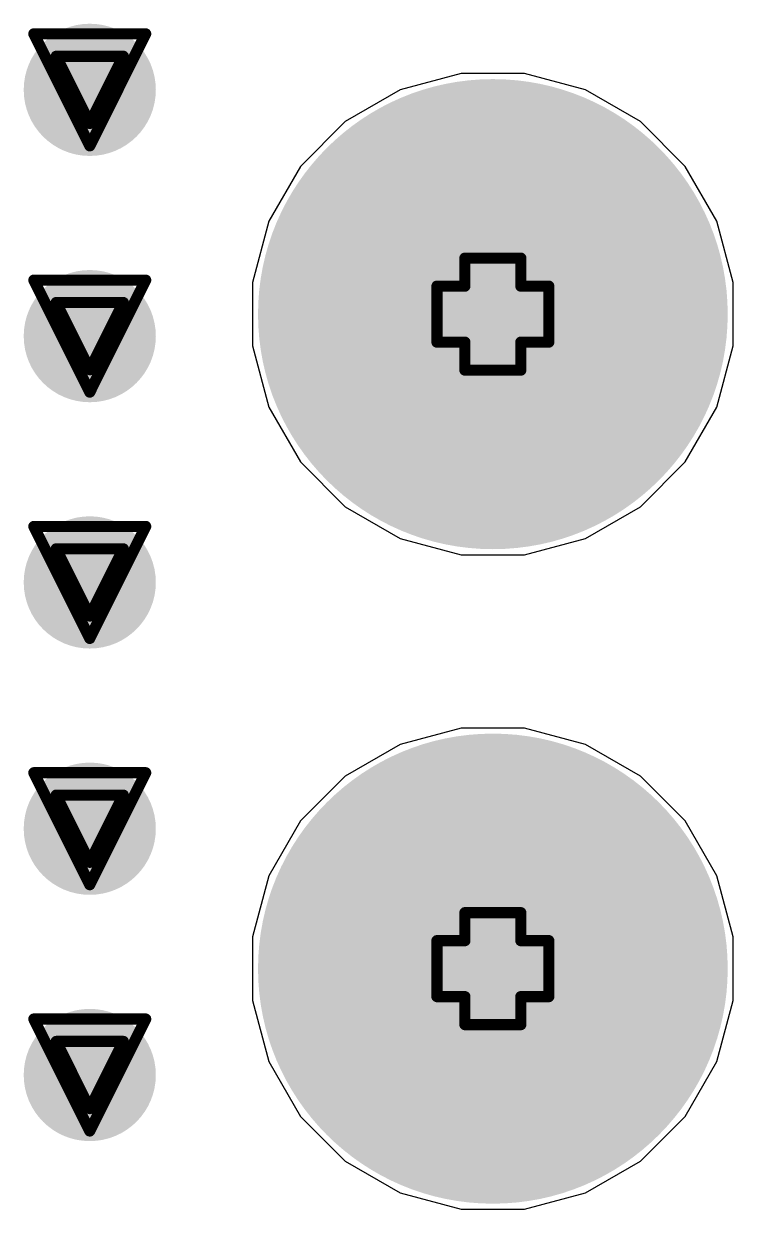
# Model space of a CAD drawing. Header units: inches. Extents: x -3 to 5381, y -57 to 5355.
# Drawn here: x 19.2 to 22.42, y -48.16 to -42.78 of the extents above; entities that cross this region are included whole.
import ezdxf

# ---------------------------------------------------------------- set-up
doc = ezdxf.new("R2010")
doc.units = ezdxf.units.IN
for name, color, linetype in [('Bottom Layer', 5, 'Continuous'), ('Bottom Solder', 6, 'Continuous'), ('Drill Drawing', 1, 'Continuous'), ('Multi-Layer', 9, 'Continuous'), ('Pad Holes', 156, 'Continuous'), ('Top Layer', 1, 'Continuous'), ('Top Solder', 216, 'Continuous'), ('Via Holes', 16, 'Continuous')]:
    doc.layers.add(name, color=color, linetype=linetype)

msp = doc.modelspace()

# ---------------------------------------------------------------- hatches: boundary and pattern name
at = {"layer": 'Bottom Layer'}
h = msp.add_hatch(color=5, dxfattribs=at)
edge = h.paths.add_edge_path()
edge.add_arc((19.4996, -43.0784), 0.3, 0, 360)
h = msp.add_hatch(color=5, dxfattribs=at)
edge = h.paths.add_edge_path()
edge.add_arc((21.3302, -44.0962), 0.9649, 0, 360)
h = msp.add_hatch(color=5, dxfattribs=at)
edge = h.paths.add_edge_path()
edge.add_arc((19.4996, -44.196), 0.3, 0, 360)
h = msp.add_hatch(color=5, dxfattribs=at)
edge = h.paths.add_edge_path()
edge.add_arc((19.4996, -45.3136), 0.3, 0, 360)
h = msp.add_hatch(color=5, dxfattribs=at)
edge = h.paths.add_edge_path()
edge.add_arc((21.3302, -47.0662), 0.9649, 0, 360)
h = msp.add_hatch(color=5, dxfattribs=at)
edge = h.paths.add_edge_path()
edge.add_arc((19.4996, -46.4312), 0.3, 0, 360)
h = msp.add_hatch(color=5, dxfattribs=at)
edge = h.paths.add_edge_path()
edge.add_arc((19.4996, -47.5488), 0.3, 0, 360)
at = {"layer": 'Bottom Solder'}
h = msp.add_hatch(color=6, dxfattribs=at)
edge = h.paths.add_edge_path()
edge.add_arc((21.3302, -44.0962), 1.0665, 0, 360)
h = msp.add_hatch(color=6, dxfattribs=at)
edge = h.paths.add_edge_path()
edge.add_arc((21.3302, -47.0662), 1.0665, 0, 360)
at = {"layer": 'Multi-Layer'}
h = msp.add_hatch(color=9, dxfattribs=at)
edge = h.paths.add_edge_path()
edge.add_arc((21.3302, -44.0962), 0.9649, 0, 360)
h = msp.add_hatch(color=9, dxfattribs=at)
edge = h.paths.add_edge_path()
edge.add_arc((21.3302, -47.0662), 0.9649, 0, 360)
at = {"layer": 'Pad Holes'}
h = msp.add_hatch(color=7, dxfattribs=at)
edge = h.paths.add_edge_path()
edge.add_arc((21.3302, -44.0962), 0.9649, 0, 360)
h = msp.add_hatch(color=7, dxfattribs=at)
edge = h.paths.add_edge_path()
edge.add_arc((21.3302, -47.0662), 0.9649, 0, 360)
at = {"layer": 'Top Layer'}
h = msp.add_hatch(color=1, dxfattribs=at)
edge = h.paths.add_edge_path()
edge.add_arc((19.4996, -43.0784), 0.3, 0, 360)
h = msp.add_hatch(color=1, dxfattribs=at)
edge = h.paths.add_edge_path()
edge.add_arc((21.3302, -44.0962), 0.9649, 0, 360)
h = msp.add_hatch(color=1, dxfattribs=at)
edge = h.paths.add_edge_path()
edge.add_arc((19.4996, -44.196), 0.3, 0, 360)
h = msp.add_hatch(color=1, dxfattribs=at)
edge = h.paths.add_edge_path()
edge.add_arc((19.4996, -45.3136), 0.3, 0, 360)
h = msp.add_hatch(color=1, dxfattribs=at)
edge = h.paths.add_edge_path()
edge.add_arc((21.3302, -47.0662), 0.9649, 0, 360)
h = msp.add_hatch(color=1, dxfattribs=at)
edge = h.paths.add_edge_path()
edge.add_arc((19.4996, -46.4312), 0.3, 0, 360)
h = msp.add_hatch(color=1, dxfattribs=at)
edge = h.paths.add_edge_path()
edge.add_arc((19.4996, -47.5488), 0.3, 0, 360)
at = {"layer": 'Top Solder'}
h = msp.add_hatch(color=216, dxfattribs=at)
edge = h.paths.add_edge_path()
edge.add_arc((21.3302, -44.0962), 1.0665, 0, 360)
h = msp.add_hatch(color=216, dxfattribs=at)
edge = h.paths.add_edge_path()
edge.add_arc((21.3302, -47.0662), 1.0665, 0, 360)
at = {"layer": 'Via Holes'}
h = msp.add_hatch(color=7, dxfattribs=at)
edge = h.paths.add_edge_path()
edge.add_arc((19.4996, -43.0784), 0.15, 0, 360)
h = msp.add_hatch(color=7, dxfattribs=at)
edge = h.paths.add_edge_path()
edge.add_arc((19.4996, -44.196), 0.15, 0, 360)
h = msp.add_hatch(color=7, dxfattribs=at)
edge = h.paths.add_edge_path()
edge.add_arc((19.4996, -45.3136), 0.15, 0, 360)
h = msp.add_hatch(color=7, dxfattribs=at)
edge = h.paths.add_edge_path()
edge.add_arc((19.4996, -46.4312), 0.15, 0, 360)
h = msp.add_hatch(color=7, dxfattribs=at)
edge = h.paths.add_edge_path()
edge.add_arc((19.4996, -47.5488), 0.15, 0, 360)

# ---------------------------------------------------------------- linework, layer by layer
at = {"layer": 'Bottom Layer'}
for p, q in [((21.1864, -43.0042), (20.9087, -43.0786)), ((21.4739, -43.0042), (21.1864, -43.0042)), ((21.7516, -43.0786), (21.4739, -43.0042)), ((20.9087, -43.0786), (20.6597, -43.2224)), ((22.0006, -43.2224), (21.7516, -43.0786)), ((20.6597, -43.2224), (20.4564, -43.4257)), ((22.2039, -43.4257), (22.0006, -43.2224)), ((20.4564, -43.4257), (20.3126, -43.6747)), ((22.3477, -43.6747), (22.2039, -43.4257)), ((20.3126, -43.6747), (20.2382, -43.9524)), ((22.4221, -43.9524), (22.3477, -43.6747)), ((20.2382, -43.9524), (20.2382, -44.2399)), ((22.4221, -44.2399), (22.4221, -43.9524)), ((20.2382, -44.2399), (20.3126, -44.5177)), ((22.3477, -44.5177), (22.4221, -44.2399)), ((20.3126, -44.5177), (20.4564, -44.7666)), ((22.2039, -44.7666), (22.3477, -44.5177)), ((20.4564, -44.7666), (20.6597, -44.97)), ((22.0006, -44.97), (22.2039, -44.7666)), ((20.6597, -44.97), (20.9087, -45.1137)), ((21.7516, -45.1137), (22.0006, -44.97)), ((20.9087, -45.1137), (21.1864, -45.1881)), ((21.4739, -45.1881), (21.7516, -45.1137)), ((21.1864, -45.1881), (21.4739, -45.1881)), ((21.1864, -45.9743), (20.9087, -46.0487)), ((21.4739, -45.9743), (21.1864, -45.9743)), ((21.7516, -46.0487), (21.4739, -45.9743)), ((20.9087, -46.0487), (20.6597, -46.1924)), ((22.0006, -46.1924), (21.7516, -46.0487)), ((20.6597, -46.1924), (20.4564, -46.3957)), ((22.2039, -46.3957), (22.0006, -46.1924)), ((20.4564, -46.3957), (20.3126, -46.6447)), ((22.3477, -46.6447), (22.2039, -46.3957)), ((20.3126, -46.6447), (20.2382, -46.9224)), ((22.4221, -46.9224), (22.3477, -46.6447)), ((20.2382, -46.9224), (20.2382, -47.21)), ((22.4221, -47.21), (22.4221, -46.9224)), ((20.2382, -47.21), (20.3126, -47.4877)), ((22.3477, -47.4877), (22.4221, -47.21)), ((20.3126, -47.4877), (20.4564, -47.7367)), ((22.2039, -47.7367), (22.3477, -47.4877)), ((20.4564, -47.7367), (20.6597, -47.94)), ((22.0006, -47.94), (22.2039, -47.7367)), ((20.6597, -47.94), (20.9087, -48.0837)), ((21.7516, -48.0837), (22.0006, -47.94)), ((20.9087, -48.0837), (21.1864, -48.1581)), ((21.4739, -48.1581), (21.7516, -48.0837)), ((21.1864, -48.1581), (21.4739, -48.1581))]:
    msp.add_line(p, q, dxfattribs=at)
at = {"layer": 'Drill Drawing'}
for points in [[(19.2456, -42.8244, 0.0508, 0.0508, 0), (19.7536, -42.8244, 0.0508, 0.0508, 0)], [(19.2456, -42.8244, 0.0508, 0.0508, 0), (19.4996, -43.3324, 0.0508, 0.0508, 0)], [(19.4996, -43.3324, 0.0508, 0.0508, 0), (19.7536, -42.8244, 0.0508, 0.0508, 0)], [(19.3472, -42.926, 0.0508, 0.0508, 0), (19.652, -42.926, 0.0508, 0.0508, 0)], [(19.3472, -42.926, 0.0508, 0.0508, 0), (19.4996, -43.2308, 0.0508, 0.0508, 0)], [(19.4996, -43.2308, 0.0508, 0.0508, 0), (19.652, -42.926, 0.0508, 0.0508, 0)], [(21.2032, -43.9692, 0.0508, 0.0508, 0), (21.2032, -43.8422, 0.0508, 0.0508, 0)], [(21.2032, -43.8422, 0.0508, 0.0508, 0), (21.4572, -43.8422, 0.0508, 0.0508, 0)], [(21.4572, -43.9692, 0.0508, 0.0508, 0), (21.4572, -43.8422, 0.0508, 0.0508, 0)], [(19.2456, -43.942, 0.0508, 0.0508, 0), (19.7536, -43.942, 0.0508, 0.0508, 0)], [(19.2456, -43.942, 0.0508, 0.0508, 0), (19.4996, -44.45, 0.0508, 0.0508, 0)], [(19.4996, -44.45, 0.0508, 0.0508, 0), (19.7536, -43.942, 0.0508, 0.0508, 0)], [(21.0762, -44.2232, 0.0508, 0.0508, 0), (21.0762, -43.9692, 0.0508, 0.0508, 0)], [(21.0762, -43.9692, 0.0508, 0.0508, 0), (21.2032, -43.9692, 0.0508, 0.0508, 0)], [(21.4572, -43.9692, 0.0508, 0.0508, 0), (21.5842, -43.9692, 0.0508, 0.0508, 0)], [(21.5842, -44.2232, 0.0508, 0.0508, 0), (21.5842, -43.9692, 0.0508, 0.0508, 0)], [(19.3472, -44.0436, 0.0508, 0.0508, 0), (19.652, -44.0436, 0.0508, 0.0508, 0)], [(19.3472, -44.0436, 0.0508, 0.0508, 0), (19.4996, -44.3484, 0.0508, 0.0508, 0)], [(19.4996, -44.3484, 0.0508, 0.0508, 0), (19.652, -44.0436, 0.0508, 0.0508, 0)], [(21.0762, -44.2232, 0.0508, 0.0508, 0), (21.2032, -44.2232, 0.0508, 0.0508, 0)], [(21.2032, -44.3502, 0.0508, 0.0508, 0), (21.2032, -44.2232, 0.0508, 0.0508, 0)], [(21.4572, -44.2232, 0.0508, 0.0508, 0), (21.5842, -44.2232, 0.0508, 0.0508, 0)], [(21.4572, -44.3502, 0.0508, 0.0508, 0), (21.4572, -44.2232, 0.0508, 0.0508, 0)], [(21.2032, -44.3502, 0.0508, 0.0508, 0), (21.4572, -44.3502, 0.0508, 0.0508, 0)], [(19.2456, -45.0596, 0.0508, 0.0508, 0), (19.7536, -45.0596, 0.0508, 0.0508, 0)], [(19.2456, -45.0596, 0.0508, 0.0508, 0), (19.4996, -45.5676, 0.0508, 0.0508, 0)], [(19.4996, -45.5676, 0.0508, 0.0508, 0), (19.7536, -45.0596, 0.0508, 0.0508, 0)], [(19.3472, -45.1612, 0.0508, 0.0508, 0), (19.652, -45.1612, 0.0508, 0.0508, 0)], [(19.3472, -45.1612, 0.0508, 0.0508, 0), (19.4996, -45.466, 0.0508, 0.0508, 0)], [(19.4996, -45.466, 0.0508, 0.0508, 0), (19.652, -45.1612, 0.0508, 0.0508, 0)], [(19.2456, -46.1772, 0.0508, 0.0508, 0), (19.7536, -46.1772, 0.0508, 0.0508, 0)], [(19.2456, -46.1772, 0.0508, 0.0508, 0), (19.4996, -46.6852, 0.0508, 0.0508, 0)], [(19.4996, -46.6852, 0.0508, 0.0508, 0), (19.7536, -46.1772, 0.0508, 0.0508, 0)], [(19.3472, -46.2788, 0.0508, 0.0508, 0), (19.652, -46.2788, 0.0508, 0.0508, 0)], [(19.3472, -46.2788, 0.0508, 0.0508, 0), (19.4996, -46.5836, 0.0508, 0.0508, 0)], [(19.4996, -46.5836, 0.0508, 0.0508, 0), (19.652, -46.2788, 0.0508, 0.0508, 0)], [(21.2032, -46.9392, 0.0508, 0.0508, 0), (21.2032, -46.8122, 0.0508, 0.0508, 0)], [(21.2032, -46.8122, 0.0508, 0.0508, 0), (21.4572, -46.8122, 0.0508, 0.0508, 0)], [(21.4572, -46.9392, 0.0508, 0.0508, 0), (21.4572, -46.8122, 0.0508, 0.0508, 0)], [(21.0762, -47.1932, 0.0508, 0.0508, 0), (21.0762, -46.9392, 0.0508, 0.0508, 0)], [(21.0762, -46.9392, 0.0508, 0.0508, 0), (21.2032, -46.9392, 0.0508, 0.0508, 0)], [(21.4572, -46.9392, 0.0508, 0.0508, 0), (21.5842, -46.9392, 0.0508, 0.0508, 0)], [(21.5842, -47.1932, 0.0508, 0.0508, 0), (21.5842, -46.9392, 0.0508, 0.0508, 0)], [(21.0762, -47.1932, 0.0508, 0.0508, 0), (21.2032, -47.1932, 0.0508, 0.0508, 0)], [(21.2032, -47.3202, 0.0508, 0.0508, 0), (21.2032, -47.1932, 0.0508, 0.0508, 0)], [(21.4572, -47.1932, 0.0508, 0.0508, 0), (21.5842, -47.1932, 0.0508, 0.0508, 0)], [(21.4572, -47.3202, 0.0508, 0.0508, 0), (21.4572, -47.1932, 0.0508, 0.0508, 0)], [(19.2456, -47.2948, 0.0508, 0.0508, 0), (19.7536, -47.2948, 0.0508, 0.0508, 0)], [(19.2456, -47.2948, 0.0508, 0.0508, 0), (19.4996, -47.8028, 0.0508, 0.0508, 0)], [(19.4996, -47.8028, 0.0508, 0.0508, 0), (19.7536, -47.2948, 0.0508, 0.0508, 0)], [(21.2032, -47.3202, 0.0508, 0.0508, 0), (21.4572, -47.3202, 0.0508, 0.0508, 0)], [(19.3472, -47.3964, 0.0508, 0.0508, 0), (19.652, -47.3964, 0.0508, 0.0508, 0)], [(19.3472, -47.3964, 0.0508, 0.0508, 0), (19.4996, -47.7012, 0.0508, 0.0508, 0)], [(19.4996, -47.7012, 0.0508, 0.0508, 0), (19.652, -47.3964, 0.0508, 0.0508, 0)]]:
    msp.add_lwpolyline(points, format="xyseb", dxfattribs=at)
for points in [[(19.2329, -42.8244, 0.0254, 0.0254, 1), (19.2583, -42.8244, 0.0254, 0.0254, 1)], [(19.2329, -42.8244, 0.0254, 0.0254, 1), (19.2583, -42.8244, 0.0254, 0.0254, 1)], [(19.7409, -42.8244, 0.0254, 0.0254, 1), (19.7663, -42.8244, 0.0254, 0.0254, 1)], [(19.7409, -42.8244, 0.0254, 0.0254, 1), (19.7663, -42.8244, 0.0254, 0.0254, 1)], [(19.3345, -42.926, 0.0254, 0.0254, 1), (19.3599, -42.926, 0.0254, 0.0254, 1)], [(19.3345, -42.926, 0.0254, 0.0254, 1), (19.3599, -42.926, 0.0254, 0.0254, 1)], [(19.6393, -42.926, 0.0254, 0.0254, 1), (19.6647, -42.926, 0.0254, 0.0254, 1)], [(19.6393, -42.926, 0.0254, 0.0254, 1), (19.6647, -42.926, 0.0254, 0.0254, 1)], [(19.4869, -43.2308, 0.0254, 0.0254, 1), (19.5123, -43.2308, 0.0254, 0.0254, 1)], [(19.4869, -43.2308, 0.0254, 0.0254, 1), (19.5123, -43.2308, 0.0254, 0.0254, 1)], [(19.4869, -43.3324, 0.0254, 0.0254, 1), (19.5123, -43.3324, 0.0254, 0.0254, 1)], [(19.4869, -43.3324, 0.0254, 0.0254, 1), (19.5123, -43.3324, 0.0254, 0.0254, 1)], [(21.1905, -43.8422, 0.0254, 0.0254, 1), (21.2159, -43.8422, 0.0254, 0.0254, 1)], [(21.1905, -43.8422, 0.0254, 0.0254, 1), (21.2159, -43.8422, 0.0254, 0.0254, 1)], [(21.4445, -43.8422, 0.0254, 0.0254, 1), (21.4699, -43.8422, 0.0254, 0.0254, 1)], [(21.4445, -43.8422, 0.0254, 0.0254, 1), (21.4699, -43.8422, 0.0254, 0.0254, 1)], [(19.2329, -43.942, 0.0254, 0.0254, 1), (19.2583, -43.942, 0.0254, 0.0254, 1)], [(19.2329, -43.942, 0.0254, 0.0254, 1), (19.2583, -43.942, 0.0254, 0.0254, 1)], [(19.7409, -43.942, 0.0254, 0.0254, 1), (19.7663, -43.942, 0.0254, 0.0254, 1)], [(19.7409, -43.942, 0.0254, 0.0254, 1), (19.7663, -43.942, 0.0254, 0.0254, 1)], [(21.0635, -43.9692, 0.0254, 0.0254, 1), (21.0889, -43.9692, 0.0254, 0.0254, 1)], [(21.0635, -43.9692, 0.0254, 0.0254, 1), (21.0889, -43.9692, 0.0254, 0.0254, 1)], [(21.1905, -43.9692, 0.0254, 0.0254, 1), (21.2159, -43.9692, 0.0254, 0.0254, 1)], [(21.1905, -43.9692, 0.0254, 0.0254, 1), (21.2159, -43.9692, 0.0254, 0.0254, 1)], [(21.4445, -43.9692, 0.0254, 0.0254, 1), (21.4699, -43.9692, 0.0254, 0.0254, 1)], [(21.4445, -43.9692, 0.0254, 0.0254, 1), (21.4699, -43.9692, 0.0254, 0.0254, 1)], [(21.5715, -43.9692, 0.0254, 0.0254, 1), (21.5969, -43.9692, 0.0254, 0.0254, 1)], [(21.5715, -43.9692, 0.0254, 0.0254, 1), (21.5969, -43.9692, 0.0254, 0.0254, 1)], [(19.3345, -44.0436, 0.0254, 0.0254, 1), (19.3599, -44.0436, 0.0254, 0.0254, 1)], [(19.3345, -44.0436, 0.0254, 0.0254, 1), (19.3599, -44.0436, 0.0254, 0.0254, 1)], [(19.6393, -44.0436, 0.0254, 0.0254, 1), (19.6647, -44.0436, 0.0254, 0.0254, 1)], [(19.6393, -44.0436, 0.0254, 0.0254, 1), (19.6647, -44.0436, 0.0254, 0.0254, 1)], [(21.0635, -44.2232, 0.0254, 0.0254, 1), (21.0889, -44.2232, 0.0254, 0.0254, 1)], [(21.0635, -44.2232, 0.0254, 0.0254, 1), (21.0889, -44.2232, 0.0254, 0.0254, 1)], [(21.1905, -44.2232, 0.0254, 0.0254, 1), (21.2159, -44.2232, 0.0254, 0.0254, 1)], [(21.1905, -44.2232, 0.0254, 0.0254, 1), (21.2159, -44.2232, 0.0254, 0.0254, 1)], [(21.4445, -44.2232, 0.0254, 0.0254, 1), (21.4699, -44.2232, 0.0254, 0.0254, 1)], [(21.4445, -44.2232, 0.0254, 0.0254, 1), (21.4699, -44.2232, 0.0254, 0.0254, 1)], [(21.5715, -44.2232, 0.0254, 0.0254, 1), (21.5969, -44.2232, 0.0254, 0.0254, 1)], [(21.5715, -44.2232, 0.0254, 0.0254, 1), (21.5969, -44.2232, 0.0254, 0.0254, 1)], [(19.4869, -44.3484, 0.0254, 0.0254, 1), (19.5123, -44.3484, 0.0254, 0.0254, 1)], [(19.4869, -44.3484, 0.0254, 0.0254, 1), (19.5123, -44.3484, 0.0254, 0.0254, 1)], [(21.1905, -44.3502, 0.0254, 0.0254, 1), (21.2159, -44.3502, 0.0254, 0.0254, 1)], [(21.1905, -44.3502, 0.0254, 0.0254, 1), (21.2159, -44.3502, 0.0254, 0.0254, 1)], [(21.4445, -44.3502, 0.0254, 0.0254, 1), (21.4699, -44.3502, 0.0254, 0.0254, 1)], [(21.4445, -44.3502, 0.0254, 0.0254, 1), (21.4699, -44.3502, 0.0254, 0.0254, 1)], [(19.4869, -44.45, 0.0254, 0.0254, 1), (19.5123, -44.45, 0.0254, 0.0254, 1)], [(19.4869, -44.45, 0.0254, 0.0254, 1), (19.5123, -44.45, 0.0254, 0.0254, 1)], [(19.2329, -45.0596, 0.0254, 0.0254, 1), (19.2583, -45.0596, 0.0254, 0.0254, 1)], [(19.2329, -45.0596, 0.0254, 0.0254, 1), (19.2583, -45.0596, 0.0254, 0.0254, 1)], [(19.7409, -45.0596, 0.0254, 0.0254, 1), (19.7663, -45.0596, 0.0254, 0.0254, 1)], [(19.7409, -45.0596, 0.0254, 0.0254, 1), (19.7663, -45.0596, 0.0254, 0.0254, 1)], [(19.3345, -45.1612, 0.0254, 0.0254, 1), (19.3599, -45.1612, 0.0254, 0.0254, 1)], [(19.3345, -45.1612, 0.0254, 0.0254, 1), (19.3599, -45.1612, 0.0254, 0.0254, 1)], [(19.6393, -45.1612, 0.0254, 0.0254, 1), (19.6647, -45.1612, 0.0254, 0.0254, 1)], [(19.6393, -45.1612, 0.0254, 0.0254, 1), (19.6647, -45.1612, 0.0254, 0.0254, 1)], [(19.4869, -45.466, 0.0254, 0.0254, 1), (19.5123, -45.466, 0.0254, 0.0254, 1)], [(19.4869, -45.466, 0.0254, 0.0254, 1), (19.5123, -45.466, 0.0254, 0.0254, 1)], [(19.4869, -45.5676, 0.0254, 0.0254, 1), (19.5123, -45.5676, 0.0254, 0.0254, 1)], [(19.4869, -45.5676, 0.0254, 0.0254, 1), (19.5123, -45.5676, 0.0254, 0.0254, 1)], [(19.2329, -46.1772, 0.0254, 0.0254, 1), (19.2583, -46.1772, 0.0254, 0.0254, 1)], [(19.2329, -46.1772, 0.0254, 0.0254, 1), (19.2583, -46.1772, 0.0254, 0.0254, 1)], [(19.7409, -46.1772, 0.0254, 0.0254, 1), (19.7663, -46.1772, 0.0254, 0.0254, 1)], [(19.7409, -46.1772, 0.0254, 0.0254, 1), (19.7663, -46.1772, 0.0254, 0.0254, 1)], [(19.3345, -46.2788, 0.0254, 0.0254, 1), (19.3599, -46.2788, 0.0254, 0.0254, 1)], [(19.3345, -46.2788, 0.0254, 0.0254, 1), (19.3599, -46.2788, 0.0254, 0.0254, 1)], [(19.6393, -46.2788, 0.0254, 0.0254, 1), (19.6647, -46.2788, 0.0254, 0.0254, 1)], [(19.6393, -46.2788, 0.0254, 0.0254, 1), (19.6647, -46.2788, 0.0254, 0.0254, 1)], [(19.4869, -46.5836, 0.0254, 0.0254, 1), (19.5123, -46.5836, 0.0254, 0.0254, 1)], [(19.4869, -46.5836, 0.0254, 0.0254, 1), (19.5123, -46.5836, 0.0254, 0.0254, 1)], [(19.4869, -46.6852, 0.0254, 0.0254, 1), (19.5123, -46.6852, 0.0254, 0.0254, 1)], [(19.4869, -46.6852, 0.0254, 0.0254, 1), (19.5123, -46.6852, 0.0254, 0.0254, 1)], [(21.1905, -46.8122, 0.0254, 0.0254, 1), (21.2159, -46.8122, 0.0254, 0.0254, 1)], [(21.1905, -46.8122, 0.0254, 0.0254, 1), (21.2159, -46.8122, 0.0254, 0.0254, 1)], [(21.4445, -46.8122, 0.0254, 0.0254, 1), (21.4699, -46.8122, 0.0254, 0.0254, 1)], [(21.4445, -46.8122, 0.0254, 0.0254, 1), (21.4699, -46.8122, 0.0254, 0.0254, 1)], [(21.0635, -46.9392, 0.0254, 0.0254, 1), (21.0889, -46.9392, 0.0254, 0.0254, 1)], [(21.0635, -46.9392, 0.0254, 0.0254, 1), (21.0889, -46.9392, 0.0254, 0.0254, 1)], [(21.1905, -46.9392, 0.0254, 0.0254, 1), (21.2159, -46.9392, 0.0254, 0.0254, 1)], [(21.1905, -46.9392, 0.0254, 0.0254, 1), (21.2159, -46.9392, 0.0254, 0.0254, 1)], [(21.4445, -46.9392, 0.0254, 0.0254, 1), (21.4699, -46.9392, 0.0254, 0.0254, 1)], [(21.4445, -46.9392, 0.0254, 0.0254, 1), (21.4699, -46.9392, 0.0254, 0.0254, 1)], [(21.5715, -46.9392, 0.0254, 0.0254, 1), (21.5969, -46.9392, 0.0254, 0.0254, 1)], [(21.5715, -46.9392, 0.0254, 0.0254, 1), (21.5969, -46.9392, 0.0254, 0.0254, 1)], [(21.0635, -47.1932, 0.0254, 0.0254, 1), (21.0889, -47.1932, 0.0254, 0.0254, 1)], [(21.0635, -47.1932, 0.0254, 0.0254, 1), (21.0889, -47.1932, 0.0254, 0.0254, 1)], [(21.1905, -47.1932, 0.0254, 0.0254, 1), (21.2159, -47.1932, 0.0254, 0.0254, 1)], [(21.1905, -47.1932, 0.0254, 0.0254, 1), (21.2159, -47.1932, 0.0254, 0.0254, 1)], [(21.4445, -47.1932, 0.0254, 0.0254, 1), (21.4699, -47.1932, 0.0254, 0.0254, 1)], [(21.4445, -47.1932, 0.0254, 0.0254, 1), (21.4699, -47.1932, 0.0254, 0.0254, 1)], [(21.5715, -47.1932, 0.0254, 0.0254, 1), (21.5969, -47.1932, 0.0254, 0.0254, 1)], [(21.5715, -47.1932, 0.0254, 0.0254, 1), (21.5969, -47.1932, 0.0254, 0.0254, 1)], [(19.2329, -47.2948, 0.0254, 0.0254, 1), (19.2583, -47.2948, 0.0254, 0.0254, 1)], [(19.2329, -47.2948, 0.0254, 0.0254, 1), (19.2583, -47.2948, 0.0254, 0.0254, 1)], [(19.7409, -47.2948, 0.0254, 0.0254, 1), (19.7663, -47.2948, 0.0254, 0.0254, 1)], [(19.7409, -47.2948, 0.0254, 0.0254, 1), (19.7663, -47.2948, 0.0254, 0.0254, 1)], [(21.1905, -47.3202, 0.0254, 0.0254, 1), (21.2159, -47.3202, 0.0254, 0.0254, 1)], [(21.1905, -47.3202, 0.0254, 0.0254, 1), (21.2159, -47.3202, 0.0254, 0.0254, 1)], [(21.4445, -47.3202, 0.0254, 0.0254, 1), (21.4699, -47.3202, 0.0254, 0.0254, 1)], [(21.4445, -47.3202, 0.0254, 0.0254, 1), (21.4699, -47.3202, 0.0254, 0.0254, 1)], [(19.3345, -47.3964, 0.0254, 0.0254, 1), (19.3599, -47.3964, 0.0254, 0.0254, 1)], [(19.3345, -47.3964, 0.0254, 0.0254, 1), (19.3599, -47.3964, 0.0254, 0.0254, 1)], [(19.6393, -47.3964, 0.0254, 0.0254, 1), (19.6647, -47.3964, 0.0254, 0.0254, 1)], [(19.6393, -47.3964, 0.0254, 0.0254, 1), (19.6647, -47.3964, 0.0254, 0.0254, 1)], [(19.4869, -47.7012, 0.0254, 0.0254, 1), (19.5123, -47.7012, 0.0254, 0.0254, 1)], [(19.4869, -47.7012, 0.0254, 0.0254, 1), (19.5123, -47.7012, 0.0254, 0.0254, 1)], [(19.4869, -47.8028, 0.0254, 0.0254, 1), (19.5123, -47.8028, 0.0254, 0.0254, 1)], [(19.4869, -47.8028, 0.0254, 0.0254, 1), (19.5123, -47.8028, 0.0254, 0.0254, 1)]]:
    msp.add_lwpolyline(points, format="xyseb", close=True, dxfattribs=at)
at = {"layer": 'Top Layer'}
for p, q in [((21.1864, -43.0042), (20.9087, -43.0786)), ((21.4739, -43.0042), (21.1864, -43.0042)), ((21.7516, -43.0786), (21.4739, -43.0042)), ((20.9087, -43.0786), (20.6597, -43.2224)), ((22.0006, -43.2224), (21.7516, -43.0786)), ((20.6597, -43.2224), (20.4564, -43.4257)), ((22.2039, -43.4257), (22.0006, -43.2224)), ((20.4564, -43.4257), (20.3126, -43.6747)), ((22.3477, -43.6747), (22.2039, -43.4257)), ((20.3126, -43.6747), (20.2382, -43.9524)), ((22.4221, -43.9524), (22.3477, -43.6747)), ((20.2382, -43.9524), (20.2382, -44.2399)), ((22.4221, -44.2399), (22.4221, -43.9524)), ((20.2382, -44.2399), (20.3126, -44.5177)), ((22.3477, -44.5177), (22.4221, -44.2399)), ((20.3126, -44.5177), (20.4564, -44.7666)), ((22.2039, -44.7666), (22.3477, -44.5177)), ((20.4564, -44.7666), (20.6597, -44.97)), ((22.0006, -44.97), (22.2039, -44.7666)), ((20.6597, -44.97), (20.9087, -45.1137)), ((21.7516, -45.1137), (22.0006, -44.97)), ((20.9087, -45.1137), (21.1864, -45.1881)), ((21.4739, -45.1881), (21.7516, -45.1137)), ((21.1864, -45.1881), (21.4739, -45.1881)), ((21.1864, -45.9743), (20.9087, -46.0487)), ((21.4739, -45.9743), (21.1864, -45.9743)), ((21.7516, -46.0487), (21.4739, -45.9743)), ((20.9087, -46.0487), (20.6597, -46.1924)), ((22.0006, -46.1924), (21.7516, -46.0487)), ((20.6597, -46.1924), (20.4564, -46.3957)), ((22.2039, -46.3957), (22.0006, -46.1924)), ((20.4564, -46.3957), (20.3126, -46.6447)), ((22.3477, -46.6447), (22.2039, -46.3957)), ((20.3126, -46.6447), (20.2382, -46.9224)), ((22.4221, -46.9224), (22.3477, -46.6447)), ((20.2382, -46.9224), (20.2382, -47.21)), ((22.4221, -47.21), (22.4221, -46.9224)), ((20.2382, -47.21), (20.3126, -47.4877)), ((22.3477, -47.4877), (22.4221, -47.21)), ((20.3126, -47.4877), (20.4564, -47.7367)), ((22.2039, -47.7367), (22.3477, -47.4877)), ((20.4564, -47.7367), (20.6597, -47.94)), ((22.0006, -47.94), (22.2039, -47.7367)), ((20.6597, -47.94), (20.9087, -48.0837)), ((21.7516, -48.0837), (22.0006, -47.94)), ((20.9087, -48.0837), (21.1864, -48.1581)), ((21.4739, -48.1581), (21.7516, -48.0837)), ((21.1864, -48.1581), (21.4739, -48.1581))]:
    msp.add_line(p, q, dxfattribs=at)

doc.saveas('drawing.dxf')
